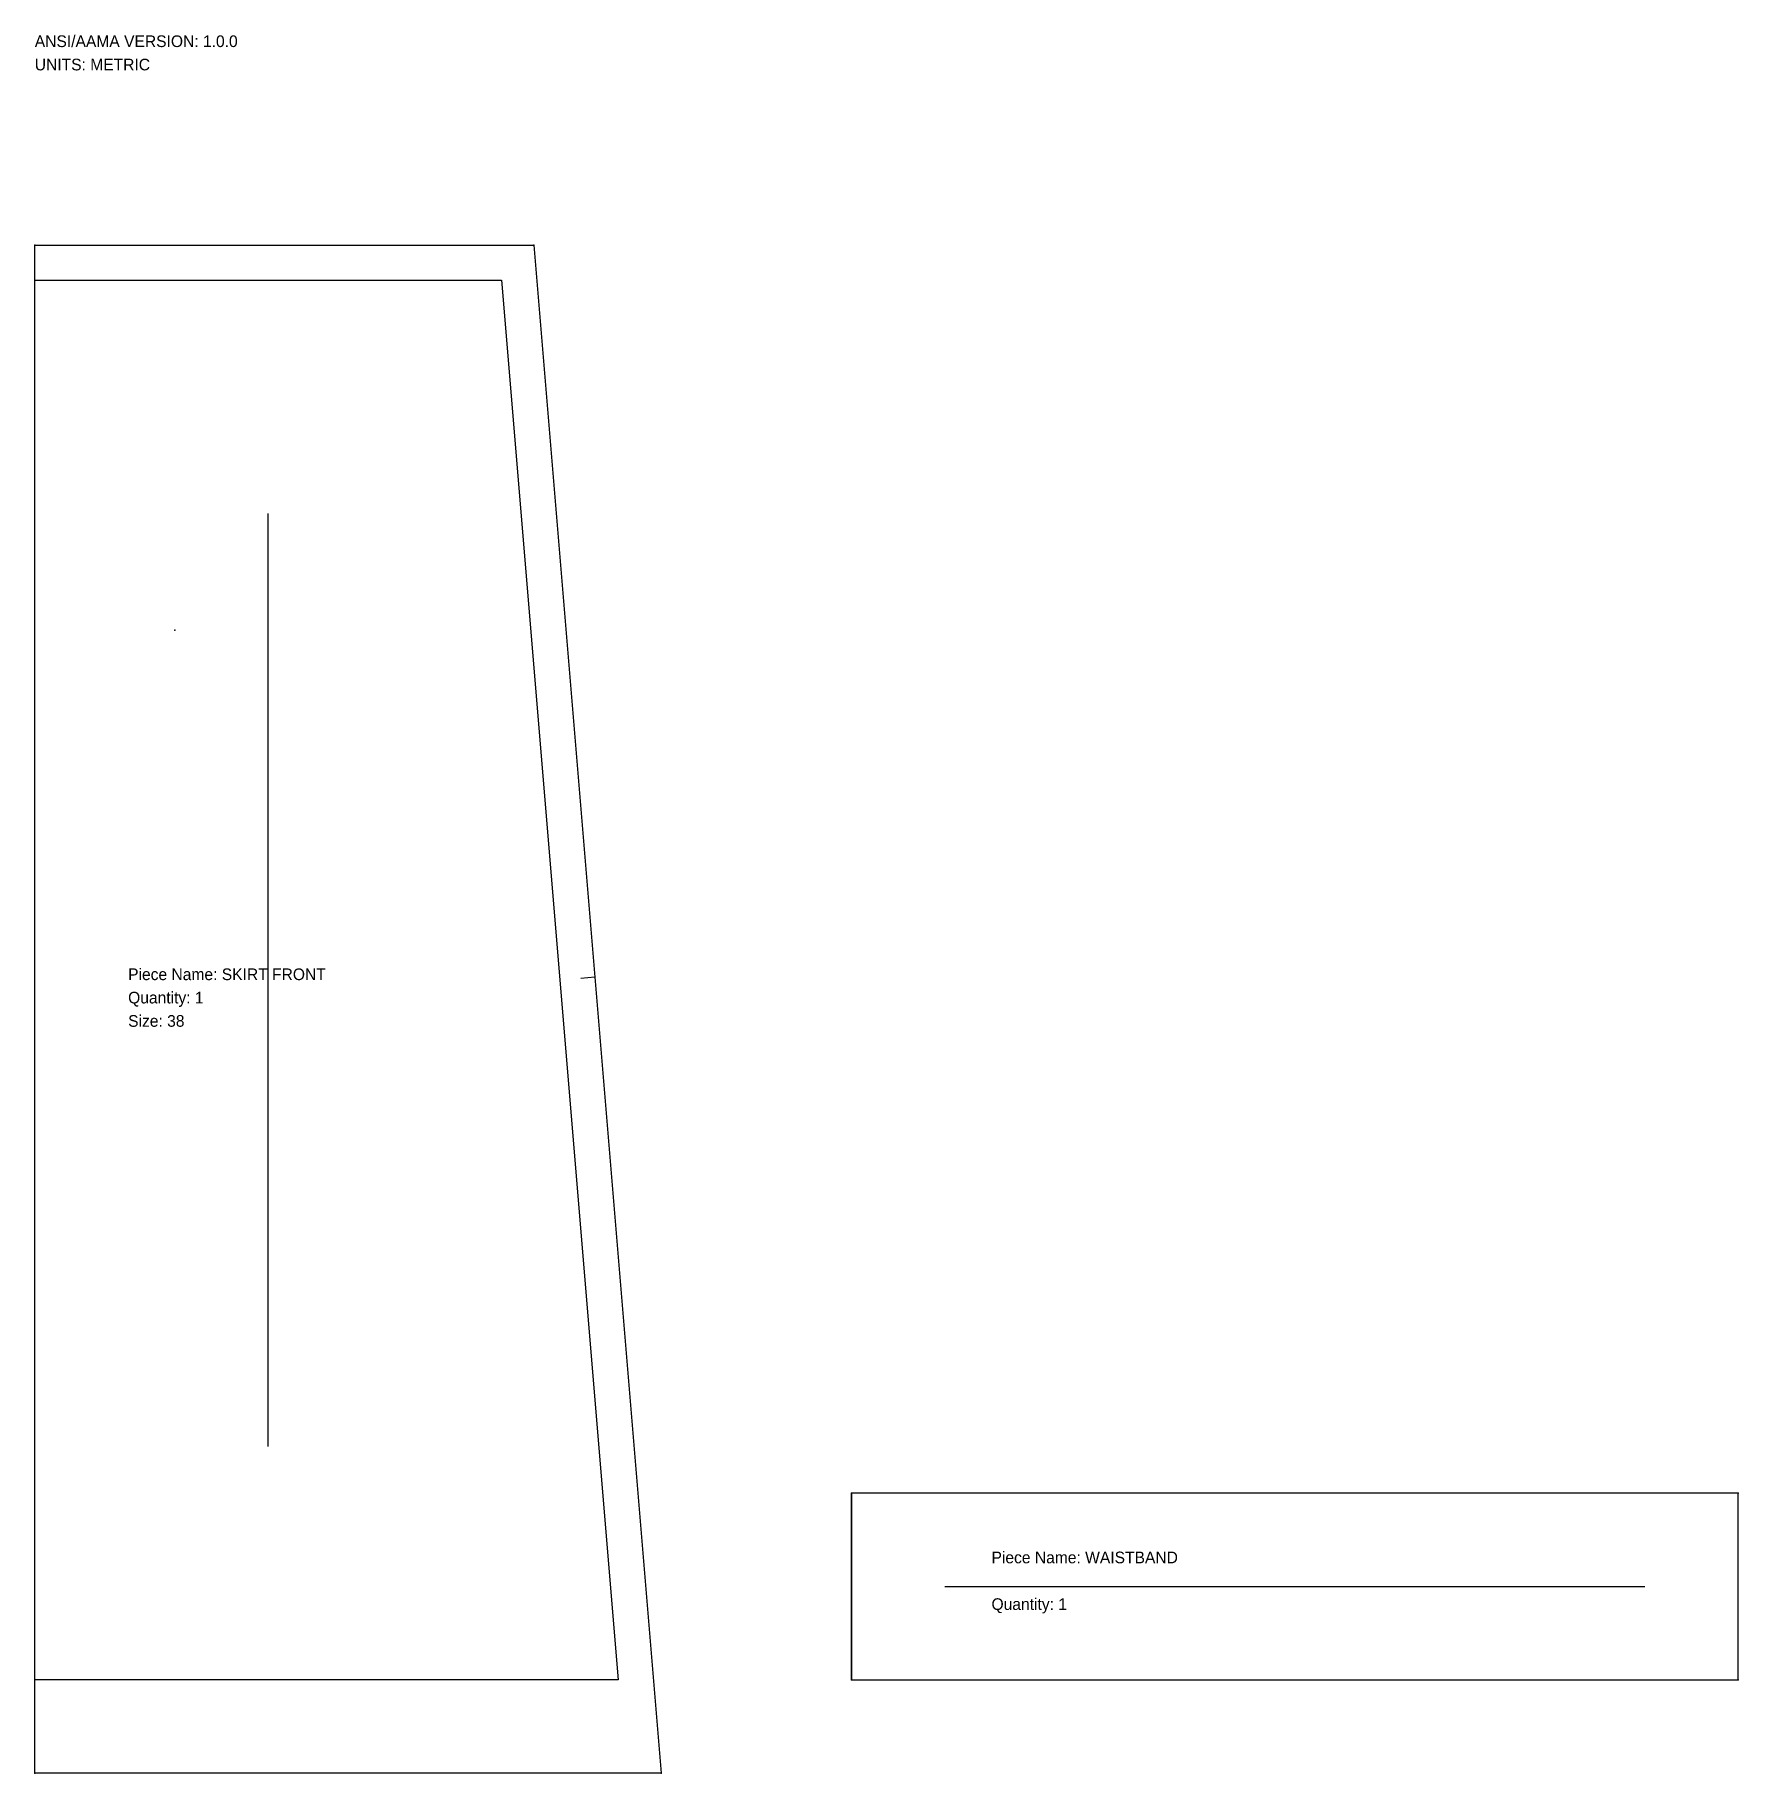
# Model space of a CAD drawing. Header units: metres. Extents: x 0 to 730, y -40 to 705.
import ezdxf

# ---------------------------------------------------------------- set-up
doc = ezdxf.new("R2010")
doc.units = ezdxf.units.M

# ---------------------------------------------------------------- blocks, each defined once
blk = doc.blocks.new('FRONT')
at = {"layer": '1'}
blk.add_lwpolyline([(0, 615), (213.8, 615), (268.39, -40), (0, -40)], close=True, dxfattribs=at)
at = {"layer": '13'}
blk.add_point((60, 450), dxfattribs=at)
at = {"layer": '14'}
blk.add_lwpolyline([(0, 600), (200, 600), (250, 0), (0, 0)], close=True, dxfattribs=at)
at = {"layer": '2'}
for p in [(0, 615), (213.8, 615), (0, -40), (268.39, -40)]:
    blk.add_point(p, dxfattribs=at)
at = {"layer": '4'}
blk.add_line((239.95, 301.25), (233.97, 300.75), dxfattribs=at)
at = {"layer": '6'}
blk.add_line((0, 0), (0, 600), dxfattribs=at)
at = {"layer": '7'}
blk.add_line((100, 100), (100, 500), dxfattribs=at)
at = {"layer": '1'}
for s, p in [('Piece Name: SKIRT FRONT', (40, 300)), ('Quantity: 1', (40, 290)), ('Size: 38', (40, 280))]:
    blk.add_text(s, height=5, dxfattribs=at).set_placement(p)
blk = doc.blocks.new('WAISTBAND')
at = {"layer": '1'}
blk.add_lwpolyline([(0, 0), (380, 0), (380, 80), (0, 80)], close=True, dxfattribs=at)
at = {"layer": '2'}
for p in [(0, 80), (380, 80), (0, 0), (380, 0)]:
    blk.add_point(p, dxfattribs=at)
at = {"layer": '6'}
blk.add_line((0, 0), (0, 80), dxfattribs=at)
at = {"layer": '7'}
blk.add_line((40, 40), (340, 40), dxfattribs=at)
at = {"layer": '1'}
for s, p in [('Piece Name: WAISTBAND', (60, 50)), ('Quantity: 1', (60, 30))]:
    blk.add_text(s, height=5, dxfattribs=at).set_placement(p)

msp = doc.modelspace()

# ---------------------------------------------------------------- block references
for name, p in [('FRONT', (0, 0)), ('WAISTBAND', (350, 0))]:
    msp.add_blockref(name, p)

# ---------------------------------------------------------------- texts
for s, p in [('ANSI/AAMA VERSION: 1.0.0', (0, 700)), ('UNITS: METRIC', (0, 690))]:
    msp.add_text(s, height=5).set_placement(p)

doc.saveas('drawing.dxf')
